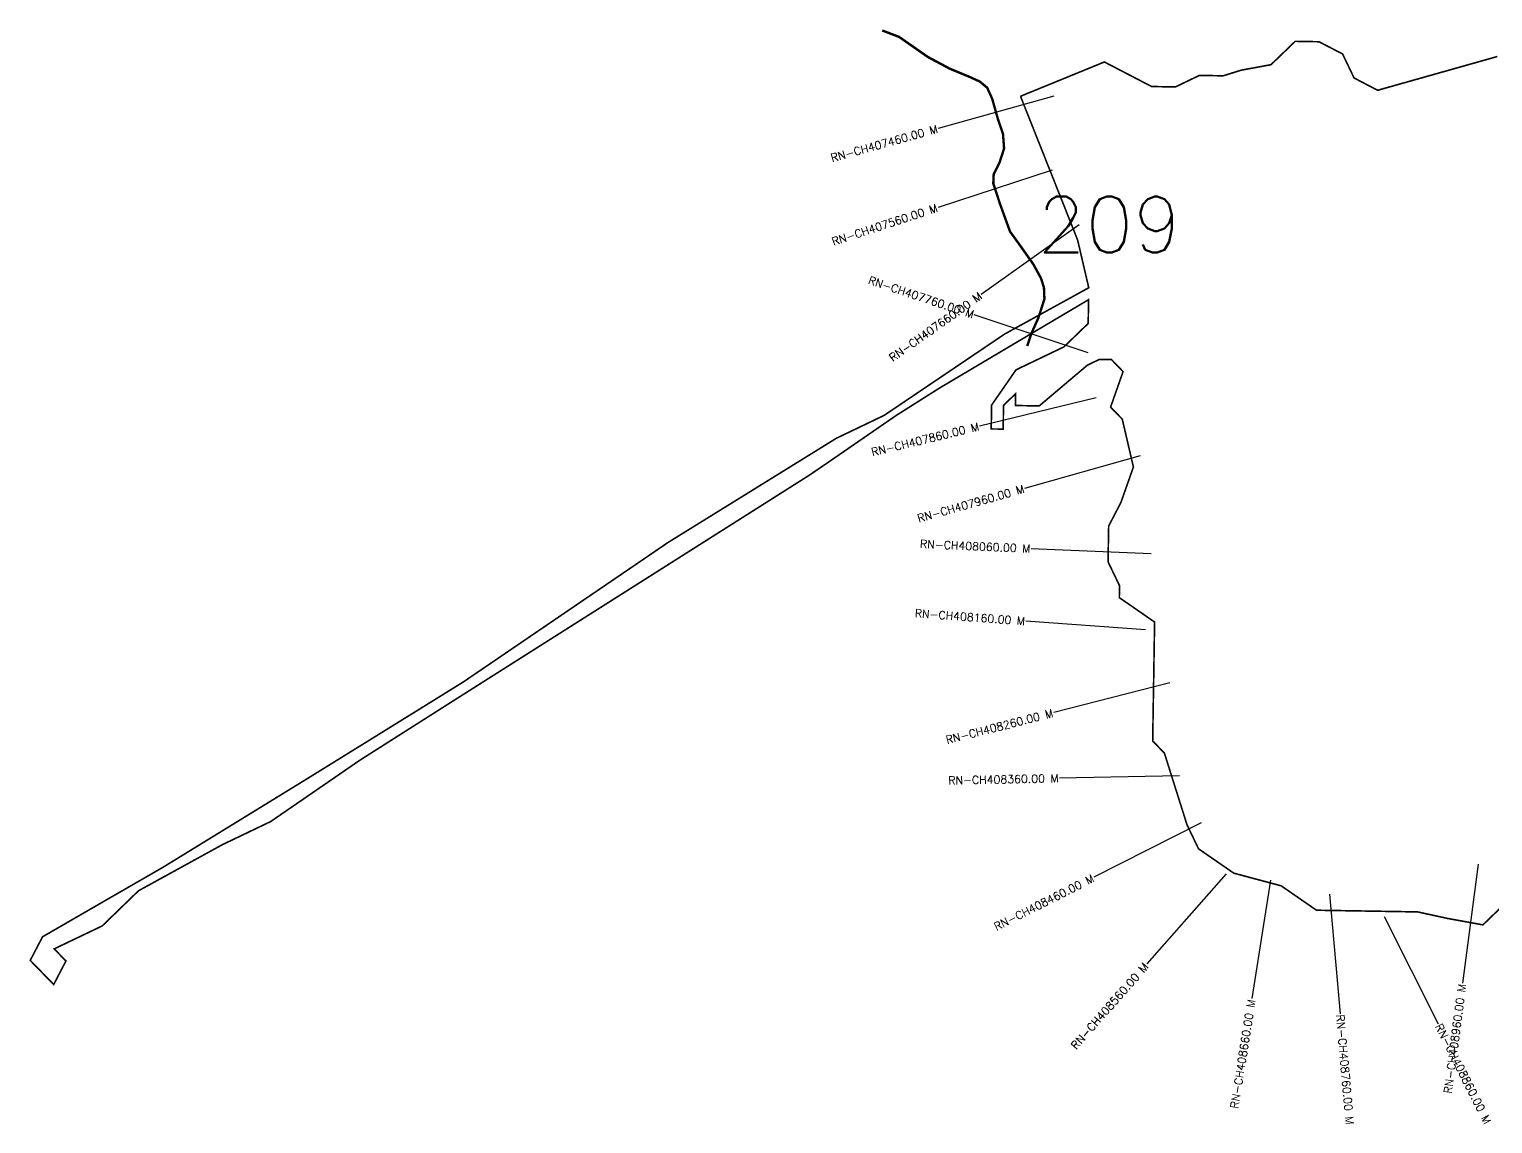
# Model space of a CAD drawing. Header units: metres. Extents: x 302735 to 307198, y 1938586 to 1940858.
# Drawn here: x 302735 to 304564, y 1938812 to 1940180 of the extents above; entities that cross this region are included whole.
import ezdxf
from ezdxf.enums import TextEntityAlignment as Align

# ---------------------------------------------------------------- set-up
doc = ezdxf.new("R2010")
doc.units = ezdxf.units.M
for name, color, linetype in [('CS', 134, 'Continuous'), ('CSMark', 6, 'Continuous'), ('NATURALLY PROTECTED', 3, 'Continuous')]:
    doc.layers.add(name, color=color, linetype=linetype)
doc.styles.get("Standard").update_dxf_attribs({"font": 'simplex.shx'})

msp = doc.modelspace()

# ---------------------------------------------------------------- linework, layer by layer
at = {"color": 6, "const_width": 2, "flags": 128}
for points in [[(303974.1, 1940096.2), (304078.9, 1940139.1), (304138, 1940108.4), (304167.7, 1940107.9), (304197.7, 1940122.3), (304227.4, 1940121.8), (304249.8, 1940128.8), (304287.2, 1940135.7), (304317.4, 1940164.9), (304347.1, 1940164.4), (304376.6, 1940149.1), (304391, 1940119.1), (304420.5, 1940103.7), (304570, 1940145.9)], [(304597.4, 1939104.1), (304552, 1939060.3), (304507.5, 1939068.4), (304470.5, 1939076.5), (304344, 1939078.6), (304299.9, 1939109.1), (304240.7, 1939124.9), (304196.6, 1939155.4), (304182.2, 1939185.4), (304153.9, 1939275.1), (304139.3, 1939290.2), (304141.7, 1939438.9), (304097.6, 1939469.4), (304097.9, 1939484.3), (304083.5, 1939514.3), (304084.3, 1939558.9), (304099.6, 1939588.4), (304115.2, 1939632.7), (304101.3, 1939692.5), (304086.7, 1939707.6), (304102.3, 1939752), (304087.7, 1939767.1), (304072.8, 1939767.3), (304057.8, 1939760.1), (303997.5, 1939709.1), (303967.7, 1939709.6), (303968, 1939724.4), (303952.9, 1939709.8), (303952.4, 1939680.1), (303937.5, 1939680.3), (303938, 1939710.1), (303968.5, 1939754.2), (304028.4, 1939782.9), (304058.7, 1939812.2), (304059.2, 1939841.9), (303969.9, 1939789), (303873, 1939731.5), (303818.8, 1939697.2), (303776.6, 1939668.1), (303736, 1939640.1), (303710.2, 1939622.5), (303432.1, 1939446.2), (303273.4, 1939345.6), (303148.4, 1939266.1), (303036.9, 1939189.4), (302976.9, 1939160.7), (302871.8, 1939102.9), (302826.5, 1939059), (302766.5, 1939030.3), (302781.1, 1939015.1), (302765.8, 1938985.7), (302736.5, 1939015.9), (302751.9, 1939045.4), (302827, 1939088.8), (302902.1, 1939132.1), (302966.4, 1939171.6), (303020.6, 1939204.9), (303081.3, 1939242.2), (303155.4, 1939288.1), (303277.8, 1939364), (303377, 1939431.6), (303488.4, 1939507.5), (303533.5, 1939538.3), (303669.3, 1939622.4), (303743.9, 1939668.6), (303803.9, 1939697.4), (303954.4, 1939799), (304059.4, 1939856.8), (304045.5, 1939916.5), (303974.1, 1940096.2)]]:
    msp.add_lwpolyline(points, dxfattribs=at)
at = {"layer": 'CS'}
for p, q in [((304015.7, 1940096.3), (303871.2, 1940056)), ((304013.5, 1940003.9), (303871, 1939957.3)), ((304047.4, 1939935.3), (303925, 1939848.4)), ((304058.7, 1939775.4), (303916.4, 1939822.9)), ((304068.7, 1939719.3), (303922.9, 1939683.8)), ((304123.7, 1939646.8), (303979.3, 1939605.9)), ((304137.4, 1939524.1), (303987.5, 1939530.6)), ((304130.3, 1939429), (303980.7, 1939440)), ((304160.9, 1939362.8), (304015.6, 1939325.6)), ((304172.8, 1939246.7), (304022.8, 1939243.6)), ((304199.7, 1939187.8), (304065.9, 1939120)), ((304545.9, 1939136), (304526.3, 1938987.3)), ((304231.1, 1939123.9), (304131.8, 1939011.4)), ((304286.7, 1939116.2), (304263.1, 1938968.1)), ((304360.4, 1939098.6), (304373.5, 1938949.1)), ((304428.5, 1939070.6), (304495.9, 1938936.5))]:
    msp.add_line(p, q, dxfattribs=at)
at = {"layer": 'NATURALLY PROTECTED', "const_width": 3, "flags": 128}
msp.add_lwpolyline([(303801.3, 1940178.5), (303822.4, 1940170.4), (303858.4, 1940145.3), (303885.7, 1940130.7), (303909.6, 1940120.8), (303923.1, 1940114.7), (303932.4, 1940107), (303938.7, 1940093.2), (303945.9, 1940067.6), (303952.2, 1940049.3), (303953.6, 1940031), (303948, 1940013.6), (303940.6, 1939998.5), (303940.1, 1939987.2), (303948.6, 1939961.3), (303961, 1939927.1), (303974, 1939909.1), (303990.1, 1939886.3), (303999.7, 1939868.7), (304003.4, 1939857.1), (304004, 1939842.8), (303996.8, 1939820), (303987.8, 1939799.9), (303982.5, 1939784)], dxfattribs=at)

# ---------------------------------------------------------------- texts
at = {"insert": (303995.1, 1939970.8), "char_height": 70, "attachment_point": 1}
msp.add_mtext_dynamic_manual_height_columns('209', width=95.172, gutter_width=1, heights=[0], dxfattribs=at)
at = {"layer": 'CSMark'}
for s, rotation, p in [('RN-CH407460.00 M', 15.5647, (303870.3, 1940055.8)), ('RN-CH407560.00 M', 18.0937, (303870, 1939957)), ('RN-CH407760.00 M', 341.553, (303915.5, 1939823.2)), ('RN-CH407660.00 M', 35.365, (303924.2, 1939847.9)), ('RN-CH407860.00 M', 13.6801, (303921.9, 1939683.6)), ('RN-CH407960.00 M', 15.8268, (303978.4, 1939605.7)), ('RN-CH408060.00 M', 357.5099, (303986.5, 1939530.6)), ('RN-CH408160.00 M', 355.8224, (303979.8, 1939440)), ('RN-CH408260.00 M', 14.3682, (304014.7, 1939325.4)), ('RN-CH408360.00 M', 1.1774, (304021.8, 1939243.6)), ('RN-CH408460.00 M', 26.8845, (304065.1, 1939119.5)), ('RN-CH408560.00 M', 48.5805, (304131.2, 1939010.6)), ('RN-CH408960.00 M', 82.4802, (304526.1, 1938986.3)), ('RN-CH408660.00 M', 80.952, (304262.9, 1938967.1))]:
    msp.add_text(s, height=10, rotation=rotation, dxfattribs=at).set_placement(p, align=Align.MIDDLE_RIGHT)
for s, rotation, p in [('RN-CH408760.00 M', 275.0389, (304373.6, 1938948.2)), ('RN-CH408860.00 M', 296.7008, (304496.4, 1938935.7))]:
    msp.add_text(s, height=10, rotation=rotation, dxfattribs=at).set_placement(p, align=Align.MIDDLE_LEFT)

doc.saveas('drawing.dxf')
